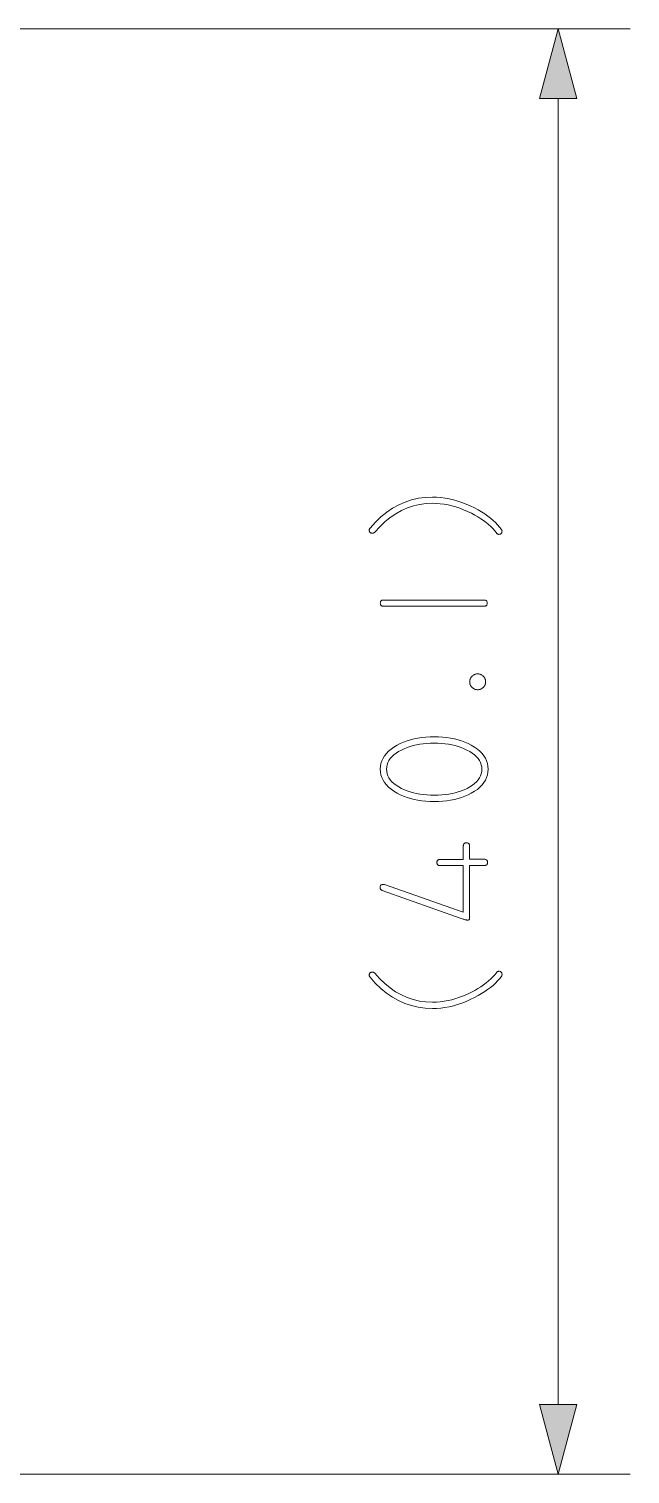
# Model space of a CAD drawing. Extents: x 0 to 297, y 0 to 210.
# Drawn here: x 197.93 to 214.61, y 76.19 to 116.28 of the extents above; entities that cross this region are included whole.
import ezdxf

# ---------------------------------------------------------------- set-up
doc = ezdxf.new("R2010")
doc.units = 0

msp = doc.modelspace()

# ---------------------------------------------------------------- linework, layer by layer
at = {"color": 1, "lineweight": 13}
for p, q in [((181.025, 116.278), (214.61, 116.278)), ((212.61, 78.121), (212.61, 114.346)), ((191.849, 76.189), (214.61, 76.189))]:
    msp.add_line(p, q, dxfattribs=at)
for points in [[(213.128, 114.346), (212.61, 116.278), (212.092, 114.346)], [(209.125, 103.292), (209.242, 103.289), (209.359, 103.279), (209.476, 103.264), (209.593, 103.243), (209.71, 103.216), (209.827, 103.182), (209.943, 103.143), (210.06, 103.098), (210.177, 103.046), (210.294, 102.989), (210.394, 102.934), (210.489, 102.879), (210.577, 102.822), (210.661, 102.764), (210.738, 102.705), (210.809, 102.645), (210.875, 102.583), (210.935, 102.52), (210.99, 102.456), (211.039, 102.391), (211.042, 102.387), (211.045, 102.382), (211.048, 102.378), (211.05, 102.373), (211.052, 102.368), (211.053, 102.364), (211.054, 102.359), (211.055, 102.354), (211.056, 102.349), (211.056, 102.344), (211.055, 102.327), (211.053, 102.312), (211.048, 102.299), (211.042, 102.288), (211.034, 102.279), (211.025, 102.271), (211.014, 102.265), (211.001, 102.26), (210.986, 102.258), (210.969, 102.257), (210.961, 102.257), (210.953, 102.258), (210.945, 102.26), (210.938, 102.263), (210.93, 102.267), (210.924, 102.271), (210.917, 102.276), (210.911, 102.282), (210.906, 102.288), (210.9, 102.296), (210.854, 102.356), (210.803, 102.415), (210.747, 102.472), (210.685, 102.529), (210.619, 102.584), (210.547, 102.638), (210.47, 102.69), (210.388, 102.742), (210.3, 102.792), (210.208, 102.841), (210.099, 102.894), (209.991, 102.941), (209.883, 102.983), (209.775, 103.019), (209.667, 103.049), (209.56, 103.074), (209.452, 103.093), (209.344, 103.107), (209.237, 103.116), (209.13, 103.118), (208.948, 103.11), (208.77, 103.086), (208.598, 103.046), (208.43, 102.99), (208.267, 102.918), (208.109, 102.83), (207.955, 102.726), (207.807, 102.606), (207.663, 102.47), (207.524, 102.318), (207.518, 102.312), (207.513, 102.307), (207.507, 102.302), (207.501, 102.298), (207.495, 102.295), (207.489, 102.292), (207.483, 102.29), (207.476, 102.288), (207.47, 102.288), (207.463, 102.287), (207.446, 102.288), (207.43, 102.291), (207.417, 102.295), (207.405, 102.301), (207.395, 102.309), (207.387, 102.318), (207.38, 102.33), (207.376, 102.343), (207.373, 102.357), (207.372, 102.374), (207.372, 102.38), (207.373, 102.386), (207.374, 102.392), (207.375, 102.397), (207.377, 102.403), (207.38, 102.409), (207.383, 102.414), (207.386, 102.42), (207.39, 102.425), (207.394, 102.43), (207.543, 102.594), (207.697, 102.74), (207.857, 102.869), (208.022, 102.981), (208.192, 103.076), (208.368, 103.154), (208.549, 103.214), (208.736, 103.257), (208.928, 103.283)], [(210.558, 100.435), (210.575, 100.434), (210.589, 100.432), (210.602, 100.427), (210.614, 100.421), (210.623, 100.414), (210.631, 100.404), (210.637, 100.393), (210.641, 100.38), (210.644, 100.365), (210.645, 100.349), (210.644, 100.332), (210.641, 100.318), (210.637, 100.305), (210.631, 100.293), (210.623, 100.284), (210.614, 100.276), (210.602, 100.27), (210.589, 100.266), (210.575, 100.263), (210.558, 100.262), (207.766, 100.262), (207.75, 100.263), (207.735, 100.266), (207.722, 100.27), (207.711, 100.276), (207.701, 100.284), (207.693, 100.293), (207.687, 100.305), (207.683, 100.318), (207.68, 100.332), (207.679, 100.349), (207.68, 100.365), (207.683, 100.38), (207.687, 100.393), (207.693, 100.404), (207.701, 100.414), (207.711, 100.421), (207.722, 100.427), (207.735, 100.432), (207.75, 100.434), (207.766, 100.435)], [(210.381, 98.388), (210.399, 98.387), (210.416, 98.385), (210.433, 98.382), (210.449, 98.377), (210.465, 98.371), (210.48, 98.364), (210.495, 98.356), (210.51, 98.346), (210.523, 98.335), (210.537, 98.323), (210.549, 98.309), (210.56, 98.296), (210.57, 98.281), (210.578, 98.267), (210.585, 98.251), (210.591, 98.235), (210.596, 98.219), (210.599, 98.202), (210.601, 98.185), (210.601, 98.167), (210.601, 98.149), (210.599, 98.132), (210.596, 98.115), (210.591, 98.098), (210.585, 98.082), (210.578, 98.067), (210.57, 98.052), (210.56, 98.038), (210.549, 98.024), (210.537, 98.011), (210.523, 97.999), (210.51, 97.988), (210.495, 97.978), (210.48, 97.969), (210.465, 97.962), (210.449, 97.956), (210.433, 97.952), (210.416, 97.949), (210.399, 97.947), (210.381, 97.946), (210.363, 97.947), (210.345, 97.949), (210.328, 97.952), (210.312, 97.956), (210.296, 97.962), (210.281, 97.969), (210.266, 97.978), (210.252, 97.988), (210.238, 97.999), (210.225, 98.011), (210.212, 98.024), (210.201, 98.038), (210.192, 98.052), (210.183, 98.067), (210.176, 98.082), (210.17, 98.098), (210.166, 98.115), (210.163, 98.132), (210.161, 98.149), (210.16, 98.167), (210.161, 98.185), (210.163, 98.202), (210.166, 98.219), (210.17, 98.235), (210.176, 98.251), (210.183, 98.267), (210.192, 98.281), (210.201, 98.296), (210.212, 98.309), (210.225, 98.323), (210.238, 98.335), (210.252, 98.346), (210.266, 98.356), (210.281, 98.364), (210.296, 98.371), (210.312, 98.377), (210.328, 98.382), (210.345, 98.385), (210.363, 98.387)], [(209.177, 96.639), (209.296, 96.636), (209.411, 96.63), (209.522, 96.618), (209.63, 96.602), (209.735, 96.581), (209.835, 96.556), (209.933, 96.526), (210.026, 96.492), (210.117, 96.453), (210.203, 96.409), (210.292, 96.357), (210.372, 96.301), (210.442, 96.242), (210.502, 96.18), (210.554, 96.115), (210.596, 96.047), (210.629, 95.975), (210.652, 95.901), (210.666, 95.823), (210.671, 95.743), (210.666, 95.662), (210.652, 95.584), (210.629, 95.51), (210.596, 95.439), (210.554, 95.37), (210.502, 95.305), (210.442, 95.243), (210.372, 95.184), (210.292, 95.129), (210.203, 95.076), (210.117, 95.032), (210.026, 94.993), (209.933, 94.959), (209.835, 94.929), (209.735, 94.904), (209.63, 94.883), (209.522, 94.867), (209.411, 94.856), (209.296, 94.849), (209.177, 94.847), (209.059, 94.849), (208.943, 94.856), (208.832, 94.868), (208.724, 94.884), (208.619, 94.905), (208.517, 94.931), (208.42, 94.961), (208.325, 94.996), (208.234, 95.036), (208.147, 95.08), (208.058, 95.132), (207.979, 95.187), (207.908, 95.245), (207.848, 95.307), (207.796, 95.371), (207.754, 95.439), (207.721, 95.51), (207.698, 95.585), (207.684, 95.662), (207.679, 95.743), (207.684, 95.823), (207.698, 95.901), (207.721, 95.975), (207.754, 96.047), (207.796, 96.115), (207.848, 96.18), (207.908, 96.242), (207.979, 96.301), (208.058, 96.357), (208.147, 96.409), (208.234, 96.453), (208.325, 96.492), (208.42, 96.526), (208.517, 96.556), (208.619, 96.581), (208.724, 96.602), (208.832, 96.618), (208.943, 96.63), (209.059, 96.636)], [(209.173, 96.466), (209.069, 96.464), (208.968, 96.458), (208.869, 96.448), (208.774, 96.435), (208.682, 96.418), (208.592, 96.397), (208.506, 96.372), (208.422, 96.344), (208.341, 96.311), (208.264, 96.275), (208.186, 96.232), (208.116, 96.187), (208.054, 96.14), (208.001, 96.09), (207.955, 96.038), (207.918, 95.984), (207.89, 95.927), (207.869, 95.868), (207.857, 95.806), (207.853, 95.743), (207.857, 95.679), (207.869, 95.617), (207.89, 95.558), (207.919, 95.502), (207.956, 95.447), (208.002, 95.395), (208.056, 95.345), (208.119, 95.298), (208.189, 95.253), (208.268, 95.21), (208.346, 95.174), (208.426, 95.142), (208.51, 95.113), (208.596, 95.088), (208.686, 95.067), (208.778, 95.05), (208.874, 95.037), (208.972, 95.027), (209.073, 95.022), (209.177, 95.02), (209.281, 95.022), (209.383, 95.027), (209.481, 95.037), (209.576, 95.05), (209.669, 95.067), (209.758, 95.088), (209.844, 95.113), (209.928, 95.142), (210.009, 95.174), (210.086, 95.21), (210.164, 95.253), (210.234, 95.298), (210.296, 95.345), (210.35, 95.395), (210.395, 95.447), (210.432, 95.502), (210.461, 95.558), (210.481, 95.617), (210.493, 95.679), (210.498, 95.743), (210.493, 95.806), (210.481, 95.868), (210.46, 95.927), (210.431, 95.984), (210.394, 96.038), (210.348, 96.09), (210.294, 96.14), (210.232, 96.187), (210.161, 96.232), (210.082, 96.275), (210.004, 96.311), (209.924, 96.344), (209.84, 96.372), (209.754, 96.397), (209.664, 96.418), (209.572, 96.435), (209.477, 96.448), (209.378, 96.458), (209.277, 96.464)], [(210.156, 93.613), (210.156, 93.245), (210.567, 93.245), (210.583, 93.244), (210.598, 93.241), (210.611, 93.237), (210.622, 93.231), (210.632, 93.223), (210.64, 93.214), (210.646, 93.202), (210.65, 93.189), (210.653, 93.175), (210.653, 93.158), (210.653, 93.142), (210.65, 93.127), (210.646, 93.114), (210.64, 93.103), (210.632, 93.093), (210.622, 93.086), (210.611, 93.079), (210.598, 93.075), (210.583, 93.073), (210.567, 93.072), (210.156, 93.072), (210.156, 91.604), (210.155, 91.595), (210.154, 91.587), (210.151, 91.58), (210.147, 91.574), (210.143, 91.568), (210.137, 91.564), (210.13, 91.561), (210.122, 91.558), (210.113, 91.557), (210.104, 91.557), (210.094, 91.557), (210.083, 91.558), (210.069, 91.561), (210.054, 91.564), (210.038, 91.568), (210.019, 91.574), (209.998, 91.58), (209.976, 91.587), (209.952, 91.595), (209.926, 91.604), (207.731, 92.379), (207.721, 92.384), (207.711, 92.389), (207.703, 92.395), (207.695, 92.402), (207.689, 92.409), (207.684, 92.417), (207.68, 92.426), (207.677, 92.436), (207.676, 92.446), (207.675, 92.457), (207.676, 92.474), (207.679, 92.49), (207.683, 92.503), (207.689, 92.515), (207.697, 92.525), (207.706, 92.533), (207.717, 92.54), (207.73, 92.544), (207.745, 92.547), (207.762, 92.548), (207.764, 92.548), (207.767, 92.548), (207.77, 92.547), (207.773, 92.547), (207.776, 92.547), (207.779, 92.546), (207.782, 92.546), (207.785, 92.545), (207.789, 92.544), (207.792, 92.544), (209.982, 91.777), (209.982, 93.067), (209.337, 93.067), (209.321, 93.068), (209.306, 93.071), (209.293, 93.075), (209.282, 93.081), (209.272, 93.089), (209.265, 93.098), (209.259, 93.11), (209.254, 93.123), (209.252, 93.137), (209.251, 93.154), (209.252, 93.17), (209.254, 93.185), (209.259, 93.198), (209.265, 93.209), (209.272, 93.219), (209.282, 93.227), (209.293, 93.233), (209.306, 93.237), (209.321, 93.24), (209.337, 93.24), (209.982, 93.24), (209.982, 93.613), (209.983, 93.629), (209.986, 93.644), (209.99, 93.657), (209.996, 93.668), (210.004, 93.678), (210.014, 93.686), (210.025, 93.692), (210.038, 93.696), (210.053, 93.698), (210.069, 93.699), (210.085, 93.698), (210.1, 93.696), (210.113, 93.692), (210.124, 93.686), (210.134, 93.678), (210.142, 93.668), (210.148, 93.657), (210.152, 93.644), (210.155, 93.629)], [(210.9, 90.098), (210.906, 90.105), (210.911, 90.112), (210.917, 90.117), (210.924, 90.123), (210.93, 90.127), (210.938, 90.13), (210.945, 90.133), (210.953, 90.135), (210.961, 90.136), (210.969, 90.137), (210.986, 90.136), (211.001, 90.133), (211.014, 90.128), (211.025, 90.122), (211.034, 90.114), (211.042, 90.104), (211.048, 90.092), (211.053, 90.078), (211.055, 90.063), (211.056, 90.046), (211.056, 90.04), (211.055, 90.035), (211.054, 90.03), (211.053, 90.025), (211.052, 90.02), (211.05, 90.015), (211.048, 90.009), (211.045, 90.004), (211.042, 89.999), (211.039, 89.994), (210.989, 89.93), (210.934, 89.868), (210.874, 89.807), (210.807, 89.746), (210.736, 89.687), (210.658, 89.63), (210.576, 89.573), (210.487, 89.517), (210.393, 89.463), (210.294, 89.409), (210.176, 89.352), (210.059, 89.3), (209.942, 89.255), (209.824, 89.215), (209.708, 89.182), (209.591, 89.155), (209.474, 89.134), (209.358, 89.118), (209.241, 89.109), (209.125, 89.106), (208.926, 89.115), (208.733, 89.141), (208.546, 89.184), (208.364, 89.245), (208.188, 89.323), (208.018, 89.418), (207.853, 89.531), (207.694, 89.66), (207.541, 89.808), (207.394, 89.972), (207.39, 89.977), (207.386, 89.983), (207.383, 89.988), (207.38, 89.994), (207.377, 89.999), (207.375, 90.005), (207.374, 90.011), (207.373, 90.016), (207.372, 90.022), (207.372, 90.028), (207.373, 90.045), (207.376, 90.06), (207.38, 90.073), (207.387, 90.084), (207.395, 90.093), (207.405, 90.101), (207.417, 90.107), (207.43, 90.111), (207.446, 90.114), (207.463, 90.115), (207.47, 90.115), (207.476, 90.114), (207.483, 90.112), (207.489, 90.11), (207.495, 90.107), (207.501, 90.104), (207.507, 90.1), (207.513, 90.096), (207.518, 90.09), (207.524, 90.085), (207.661, 89.932), (207.804, 89.795), (207.952, 89.674), (208.105, 89.569), (208.263, 89.481), (208.426, 89.408), (208.594, 89.352), (208.768, 89.312), (208.946, 89.287), (209.13, 89.279), (209.236, 89.282), (209.343, 89.291), (209.45, 89.304), (209.558, 89.324), (209.665, 89.349), (209.773, 89.379), (209.881, 89.415), (209.99, 89.457), (210.099, 89.504), (210.208, 89.556), (210.3, 89.606), (210.388, 89.656), (210.47, 89.707), (210.547, 89.759), (210.619, 89.813), (210.685, 89.868), (210.747, 89.923), (210.803, 89.98), (210.854, 90.038)], [(212.092, 78.121), (212.61, 76.189), (213.128, 78.121)]]:
    msp.add_lwpolyline(points, close=True, dxfattribs=at)
for points in [[(213.128, 114.346), (212.61, 116.278), (213.128, 114.346), (212.092, 114.346)], [(212.092, 78.121), (212.61, 76.189), (212.092, 78.121), (213.128, 78.121)]]:
    msp.add_solid(points, dxfattribs=at)

doc.saveas('drawing.dxf')
